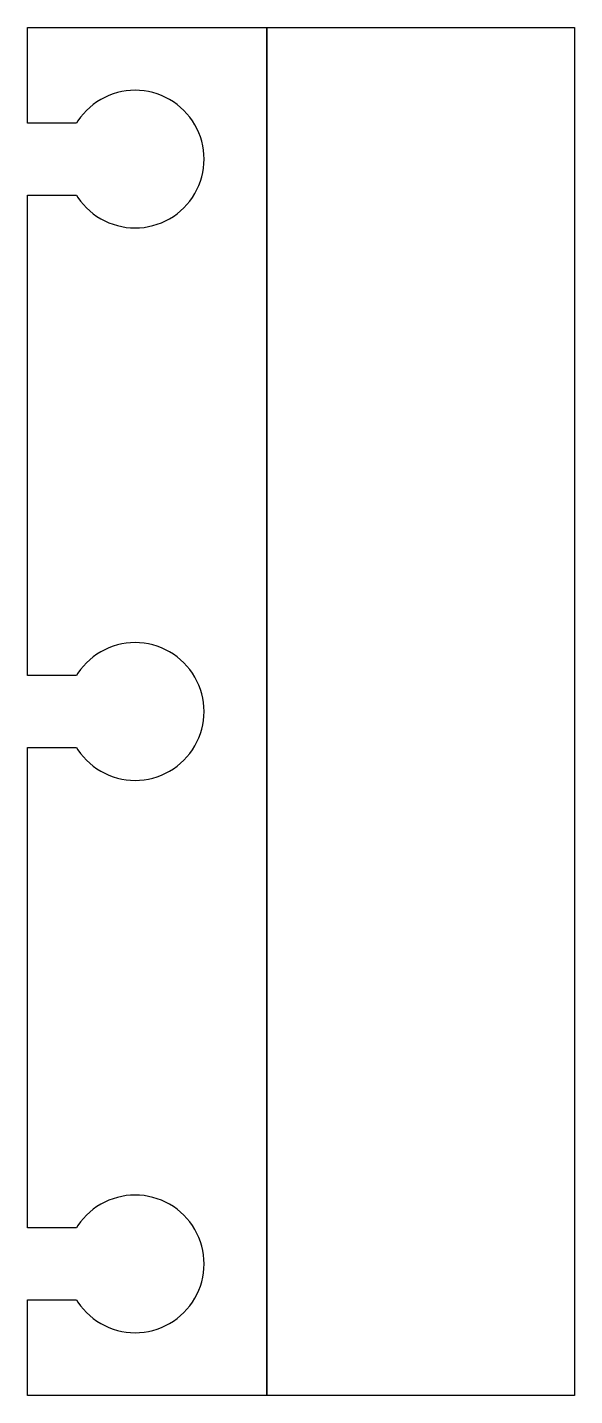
# Model space of a CAD drawing. Header units: millimetres. Extents: x 17 to 26.1, y 4.9 to 27.7.
import ezdxf

# ---------------------------------------------------------------- set-up
doc = ezdxf.new("R2010")
doc.units = ezdxf.units.MM
doc.layers.add('OUTLINE', color=7, linetype='CONTINUOUS')

msp = doc.modelspace()

# ---------------------------------------------------------------- linework, layer by layer
at = {"layer": 'OUTLINE'}
for p, q in [((16.9715, 26.144), (16.9715, 27.744)), ((16.9715, 27.744), (20.9715, 27.744)), ((20.9715, 27.744), (20.9715, 4.896)), ((20.9715, 27.744), (26.11, 27.744)), ((20.9715, 4.896), (20.9715, 27.744)), ((26.11, 27.744), (26.11, 4.896)), ((18.1965, 26.53993), (18.13259, 26.50019)), ((18.26287, 26.5754), (18.1965, 26.53993)), ((18.33141, 26.60646), (18.26287, 26.5754)), ((18.40184, 26.63297), (18.33141, 26.60646)), ((18.47386, 26.65481), (18.40184, 26.63297)), ((18.54715, 26.6719), (18.47386, 26.65481)), ((18.62139, 26.68416), (18.54715, 26.6719)), ((18.69629, 26.69154), (18.62139, 26.68416)), ((18.7715, 26.694), (18.69629, 26.69154)), ((18.84671, 26.69154), (18.7715, 26.694)), ((18.9216, 26.68416), (18.84671, 26.69154)), ((18.99585, 26.6719), (18.9216, 26.68416)), ((19.06914, 26.65481), (18.99585, 26.6719)), ((19.14115, 26.63297), (19.06914, 26.65481)), ((19.21159, 26.60646), (19.14115, 26.63297)), ((19.28013, 26.5754), (19.21159, 26.60646)), ((19.3465, 26.53993), (19.28013, 26.5754)), ((19.41041, 26.50019), (19.3465, 26.53993)), ((17.90688, 26.30225), (17.85914, 26.24408)), ((17.95833, 26.35717), (17.90688, 26.30225)), ((18.01325, 26.40862), (17.95833, 26.35717)), ((18.07142, 26.45636), (18.01325, 26.40862)), ((18.13259, 26.50019), (18.07142, 26.45636)), ((19.47158, 26.45636), (19.41041, 26.50019)), ((19.52975, 26.40862), (19.47158, 26.45636)), ((19.58467, 26.35717), (19.52975, 26.40862)), ((19.63612, 26.30225), (19.58467, 26.35717)), ((19.68386, 26.24408), (19.63612, 26.30225)), ((17.79043, 26.144), (16.9715, 26.144)), ((17.81531, 26.18291), (17.79043, 26.144)), ((17.85914, 26.24408), (17.81531, 26.18291)), ((19.72769, 26.18291), (19.68386, 26.24408)), ((19.76743, 26.119), (19.72769, 26.18291)), ((19.8029, 26.05263), (19.76743, 26.119)), ((19.83396, 25.98409), (19.8029, 26.05263)), ((19.86047, 25.91365), (19.83396, 25.98409)), ((19.88231, 25.84164), (19.86047, 25.91365)), ((19.8994, 25.76835), (19.88231, 25.84164)), ((19.91166, 25.69411), (19.8994, 25.76835)), ((19.91904, 25.61921), (19.91166, 25.69411)), ((19.9215, 25.544), (19.91904, 25.61921)), ((19.8994, 25.31965), (19.91166, 25.3939)), ((19.91166, 25.3939), (19.91904, 25.46879)), ((19.91904, 25.46879), (19.9215, 25.544)), ((19.83396, 25.10391), (19.86047, 25.17434)), ((19.86047, 25.17434), (19.88231, 25.24636)), ((19.88231, 25.24636), (19.8994, 25.31965)), ((16.9715, 16.92), (16.9715, 24.944)), ((16.9715, 24.944), (17.79043, 24.944)), ((17.79043, 24.944), (17.81531, 24.90509)), ((17.81531, 24.90509), (17.85914, 24.84392)), ((19.68386, 24.84392), (19.72769, 24.90509)), ((19.72769, 24.90509), (19.76743, 24.969)), ((19.76743, 24.969), (19.8029, 25.03537)), ((19.8029, 25.03537), (19.83396, 25.10391)), ((17.85914, 24.84392), (17.90688, 24.78575)), ((17.90688, 24.78575), (17.95833, 24.73083)), ((17.95833, 24.73083), (18.01325, 24.67938)), ((18.01325, 24.67938), (18.07142, 24.63164)), ((19.47158, 24.63164), (19.52975, 24.67938)), ((19.52975, 24.67938), (19.58467, 24.73083)), ((19.58467, 24.73083), (19.63612, 24.78575)), ((19.63612, 24.78575), (19.68386, 24.84392)), ((18.07142, 24.63164), (18.13259, 24.58781)), ((18.13259, 24.58781), (18.1965, 24.54807)), ((18.1965, 24.54807), (18.26287, 24.5126)), ((18.26287, 24.5126), (18.33141, 24.48154)), ((18.33141, 24.48154), (18.40184, 24.45503)), ((18.40184, 24.45503), (18.47386, 24.43318)), ((19.06914, 24.43318), (19.14115, 24.45503)), ((19.14115, 24.45503), (19.21159, 24.48154)), ((19.21159, 24.48154), (19.28013, 24.5126)), ((19.28013, 24.5126), (19.3465, 24.54807)), ((19.3465, 24.54807), (19.41041, 24.58781)), ((19.41041, 24.58781), (19.47158, 24.63164)), ((18.47386, 24.43318), (18.54715, 24.4161)), ((18.54715, 24.4161), (18.62139, 24.40384)), ((18.62139, 24.40384), (18.69629, 24.39646)), ((18.69629, 24.39646), (18.7715, 24.394)), ((18.7715, 24.394), (18.84671, 24.39646)), ((18.84671, 24.39646), (18.9216, 24.40384)), ((18.9216, 24.40384), (18.99585, 24.4161)), ((18.99585, 24.4161), (19.06914, 24.43318)), ((18.33141, 17.38246), (18.26287, 17.3514)), ((18.40184, 17.40897), (18.33141, 17.38246)), ((18.47386, 17.43081), (18.40184, 17.40897)), ((18.54715, 17.4479), (18.47386, 17.43081)), ((18.62139, 17.46016), (18.54715, 17.4479)), ((18.69629, 17.46754), (18.62139, 17.46016)), ((18.7715, 17.47), (18.69629, 17.46754)), ((18.84671, 17.46754), (18.7715, 17.47)), ((18.9216, 17.46016), (18.84671, 17.46754)), ((18.99585, 17.4479), (18.9216, 17.46016)), ((19.06914, 17.43081), (18.99585, 17.4479)), ((19.14115, 17.40897), (19.06914, 17.43081)), ((19.21159, 17.38246), (19.14115, 17.40897)), ((19.28013, 17.3514), (19.21159, 17.38246)), ((18.01325, 17.18462), (17.95833, 17.13317)), ((18.07142, 17.23236), (18.01325, 17.18462)), ((18.13259, 17.27619), (18.07142, 17.23236)), ((18.1965, 17.31593), (18.13259, 17.27619)), ((18.26287, 17.3514), (18.1965, 17.31593)), ((19.3465, 17.31593), (19.28013, 17.3514)), ((19.41041, 17.27619), (19.3465, 17.31593)), ((19.47158, 17.23236), (19.41041, 17.27619)), ((19.52975, 17.18462), (19.47158, 17.23236)), ((19.58467, 17.13317), (19.52975, 17.18462)), ((17.79043, 16.92), (16.9715, 16.92)), ((17.81531, 16.95891), (17.79043, 16.92)), ((17.85914, 17.02008), (17.81531, 16.95891)), ((17.90688, 17.07825), (17.85914, 17.02008)), ((17.95833, 17.13317), (17.90688, 17.07825)), ((19.63612, 17.07825), (19.58467, 17.13317)), ((19.68386, 17.02008), (19.63612, 17.07825)), ((19.72769, 16.95891), (19.68386, 17.02008)), ((19.76743, 16.895), (19.72769, 16.95891)), ((19.8029, 16.82863), (19.76743, 16.895)), ((19.83396, 16.76009), (19.8029, 16.82863)), ((19.86047, 16.68965), (19.83396, 16.76009)), ((19.88231, 16.61764), (19.86047, 16.68965)), ((19.8994, 16.54435), (19.88231, 16.61764)), ((19.91166, 16.47011), (19.8994, 16.54435)), ((19.91904, 16.39521), (19.91166, 16.47011)), ((19.91166, 16.1699), (19.91904, 16.24479)), ((19.9215, 16.32), (19.91904, 16.39521)), ((19.91904, 16.24479), (19.9215, 16.32)), ((19.86047, 15.95034), (19.88231, 16.02236)), ((19.88231, 16.02236), (19.8994, 16.09565)), ((19.8994, 16.09565), (19.91166, 16.1699)), ((19.76743, 15.745), (19.8029, 15.81137)), ((19.8029, 15.81137), (19.83396, 15.87991)), ((19.83396, 15.87991), (19.86047, 15.95034)), ((16.9715, 7.696), (16.9715, 15.72)), ((16.9715, 15.72), (17.79043, 15.72)), ((17.79043, 15.72), (17.81531, 15.68109)), ((17.81531, 15.68109), (17.85914, 15.61992)), ((17.85914, 15.61992), (17.90688, 15.56175)), ((17.90688, 15.56175), (17.95833, 15.50683)), ((19.58467, 15.50683), (19.63612, 15.56175)), ((19.63612, 15.56175), (19.68386, 15.61992)), ((19.68386, 15.61992), (19.72769, 15.68109)), ((19.72769, 15.68109), (19.76743, 15.745)), ((17.95833, 15.50683), (18.01325, 15.45538)), ((18.01325, 15.45538), (18.07142, 15.40764)), ((18.07142, 15.40764), (18.13259, 15.36381)), ((18.13259, 15.36381), (18.1965, 15.32407)), ((18.1965, 15.32407), (18.26287, 15.2886)), ((19.28013, 15.2886), (19.3465, 15.32407)), ((19.3465, 15.32407), (19.41041, 15.36381)), ((19.41041, 15.36381), (19.47158, 15.40764)), ((19.47158, 15.40764), (19.52975, 15.45538)), ((19.52975, 15.45538), (19.58467, 15.50683)), ((18.26287, 15.2886), (18.33141, 15.25754)), ((18.33141, 15.25754), (18.40184, 15.23103)), ((18.40184, 15.23103), (18.47386, 15.20918)), ((18.47386, 15.20918), (18.54715, 15.1921)), ((18.54715, 15.1921), (18.62139, 15.17984)), ((18.62139, 15.17984), (18.69629, 15.17246)), ((18.69629, 15.17246), (18.7715, 15.17)), ((18.7715, 15.17), (18.84671, 15.17246)), ((18.84671, 15.17246), (18.9216, 15.17984)), ((18.9216, 15.17984), (18.99585, 15.1921)), ((18.99585, 15.1921), (19.06914, 15.20918)), ((19.06914, 15.20918), (19.14115, 15.23103)), ((19.14115, 15.23103), (19.21159, 15.25754)), ((19.21159, 15.25754), (19.28013, 15.2886)), ((18.62139, 8.23616), (18.54715, 8.2239)), ((18.69629, 8.24354), (18.62139, 8.23616)), ((18.7715, 8.246), (18.69629, 8.24354)), ((18.84671, 8.24354), (18.7715, 8.246)), ((18.9216, 8.23616), (18.84671, 8.24354)), ((18.99585, 8.2239), (18.9216, 8.23616)), ((18.07142, 8.00836), (18.01325, 7.96062)), ((18.13259, 8.05219), (18.07142, 8.00836)), ((18.1965, 8.09193), (18.13259, 8.05219)), ((18.26287, 8.1274), (18.1965, 8.09193)), ((18.33141, 8.15846), (18.26287, 8.1274)), ((18.40184, 8.18497), (18.33141, 8.15846)), ((18.47386, 8.20681), (18.40184, 8.18497)), ((18.54715, 8.2239), (18.47386, 8.20681)), ((19.06914, 8.20681), (18.99585, 8.2239)), ((19.14115, 8.18497), (19.06914, 8.20681)), ((19.21159, 8.15846), (19.14115, 8.18497)), ((19.28013, 8.1274), (19.21159, 8.15846)), ((19.3465, 8.09193), (19.28013, 8.1274)), ((19.41041, 8.05219), (19.3465, 8.09193)), ((19.47158, 8.00836), (19.41041, 8.05219)), ((19.52975, 7.96062), (19.47158, 8.00836)), ((17.85914, 7.79608), (17.81531, 7.73491)), ((17.90688, 7.85425), (17.85914, 7.79608)), ((17.95833, 7.90917), (17.90688, 7.85425)), ((18.01325, 7.96062), (17.95833, 7.90917)), ((19.58467, 7.90917), (19.52975, 7.96062)), ((19.63612, 7.85425), (19.58467, 7.90917)), ((19.68386, 7.79608), (19.63612, 7.85425)), ((19.72769, 7.73491), (19.68386, 7.79608)), ((17.79043, 7.696), (16.9715, 7.696)), ((17.81531, 7.73491), (17.79043, 7.696)), ((19.76743, 7.671), (19.72769, 7.73491)), ((19.8029, 7.60463), (19.76743, 7.671)), ((19.83396, 7.53609), (19.8029, 7.60463)), ((19.86047, 7.46565), (19.83396, 7.53609)), ((19.88231, 7.39364), (19.86047, 7.46565)), ((19.8994, 7.32035), (19.88231, 7.39364)), ((19.91166, 7.24611), (19.8994, 7.32035)), ((19.91904, 7.17121), (19.91166, 7.24611)), ((19.9215, 7.096), (19.91904, 7.17121)), ((19.91904, 7.02079), (19.9215, 7.096)), ((19.88231, 6.79836), (19.8994, 6.87165)), ((19.8994, 6.87165), (19.91166, 6.94589)), ((19.91166, 6.94589), (19.91904, 7.02079)), ((19.8029, 6.58737), (19.83396, 6.65591)), ((19.83396, 6.65591), (19.86047, 6.72634)), ((19.86047, 6.72634), (19.88231, 6.79836)), ((16.9715, 4.896), (16.9715, 6.496)), ((16.9715, 6.496), (17.79043, 6.496)), ((17.79043, 6.496), (17.81531, 6.45709)), ((17.81531, 6.45709), (17.85914, 6.39592)), ((19.68386, 6.39592), (19.72769, 6.45709)), ((19.72769, 6.45709), (19.76743, 6.521)), ((19.76743, 6.521), (19.8029, 6.58737)), ((17.85914, 6.39592), (17.90688, 6.33775)), ((17.90688, 6.33775), (17.95833, 6.28283)), ((17.95833, 6.28283), (18.01325, 6.23138)), ((18.01325, 6.23138), (18.07142, 6.18364)), ((18.07142, 6.18364), (18.13259, 6.13981)), ((19.41041, 6.13981), (19.47158, 6.18364)), ((19.47158, 6.18364), (19.52975, 6.23138)), ((19.52975, 6.23138), (19.58467, 6.28283)), ((19.58467, 6.28283), (19.63612, 6.33775)), ((19.63612, 6.33775), (19.68386, 6.39592)), ((18.13259, 6.13981), (18.1965, 6.10007)), ((18.1965, 6.10007), (18.26287, 6.0646)), ((18.26287, 6.0646), (18.33141, 6.03354)), ((18.33141, 6.03354), (18.40184, 6.00703)), ((18.40184, 6.00703), (18.47386, 5.98518)), ((18.47386, 5.98518), (18.54715, 5.9681)), ((18.54715, 5.9681), (18.62139, 5.95584)), ((18.62139, 5.95584), (18.69629, 5.94846)), ((18.69629, 5.94846), (18.7715, 5.946)), ((18.7715, 5.946), (18.84671, 5.94846)), ((18.84671, 5.94846), (18.9216, 5.95584)), ((18.9216, 5.95584), (18.99585, 5.9681)), ((18.99585, 5.9681), (19.06914, 5.98518)), ((19.06914, 5.98518), (19.14115, 6.00703)), ((19.14115, 6.00703), (19.21159, 6.03354)), ((19.21159, 6.03354), (19.28013, 6.0646)), ((19.28013, 6.0646), (19.3465, 6.10007)), ((19.3465, 6.10007), (19.41041, 6.13981)), ((20.9715, 4.896), (16.9715, 4.896)), ((26.11, 4.896), (20.9715, 4.896))]:
    msp.add_line(p, q, dxfattribs=at)

doc.saveas('drawing.dxf')
